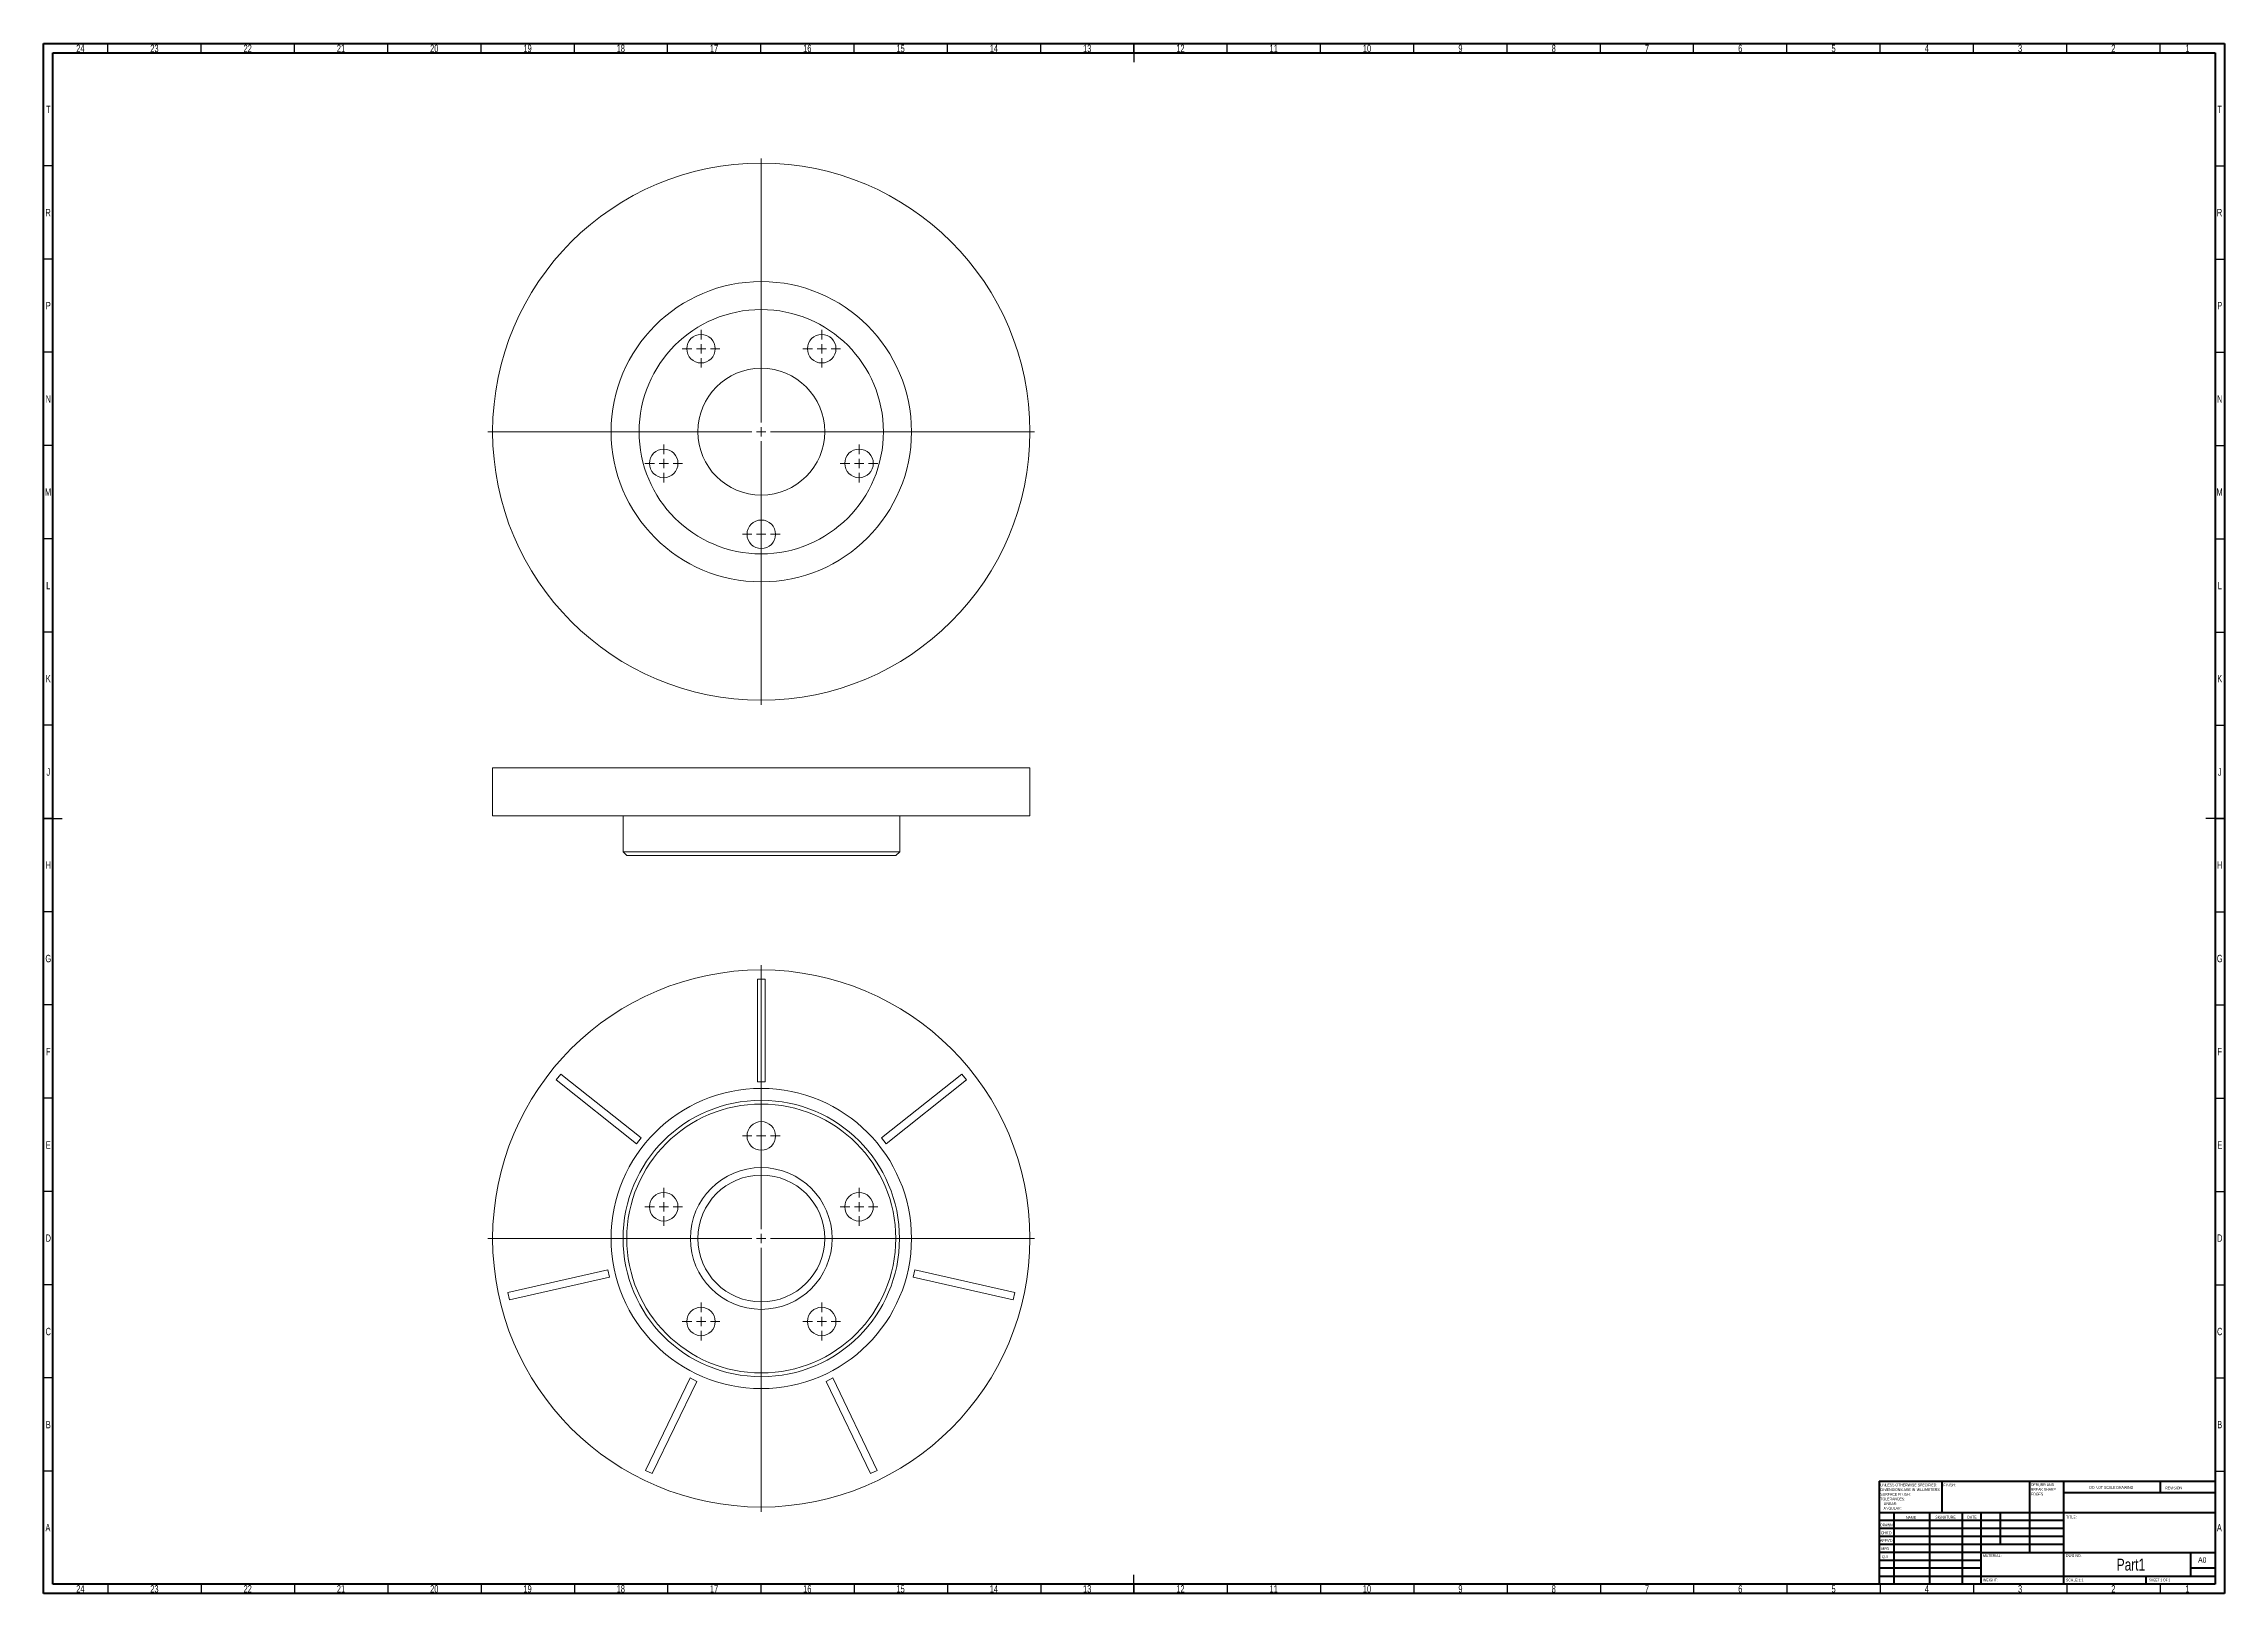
# Model space of a CAD drawing. Header units: millimetres. Extents: x 15 to 1184, y 5 to 836.
import ezdxf

# ---------------------------------------------------------------- set-up
doc = ezdxf.new("R2010")
doc.units = ezdxf.units.MM
doc.styles.add('SLDTEXTSTYLE0', font='TXT', dxfattribs={"width": 0.75})
doc.styles.add('SLDTEXTSTYLE1', font='TXT', dxfattribs={"width": 0.686449})
doc.styles.add('SLDTEXTSTYLE2', font='TXT', dxfattribs={"width": 0.6875})

# ---------------------------------------------------------------- blocks, each defined once
blk = doc.blocks.new('SW_NOTE_0')
at = {"color": 0, "linetype": 'Continuous', "lineweight": 0, "char_height": 1.5, "attachment_point": 1, "style": 'SLDTEXTSTYLE0'}
for s, insert in [('UNLESS OTHERWISE SPECIFIED:', (0, 1.9)), ('TOLERANCES:', (0, -5.6)), ('DIMENSIONS ARE IN MILLIMETERS', (0, -0.6)), ('SURFACE FINISH:', (0, -3.1)), ('ANGULAR:', (1.7, -10.6)), ('LINEAR:', (1.7, -8.1))]:
    blk.add_mtext(s, dxfattribs=dict(at, insert=insert))
blk = doc.blocks.new('SW_NOTE_1')
at = {"color": 0, "linetype": 'Continuous', "lineweight": 0, "char_height": 1.5, "attachment_point": 1, "style": 'SLDTEXTSTYLE0'}
for s, insert in [('DEBURR AND', (0, 1.9)), ('BREAK SHARP', (0, -0.6)), ('EDGES', (0, -3.1))]:
    blk.add_mtext(s, dxfattribs=dict(at, insert=insert))
blk = doc.blocks.new('SW_CENTERMARKSYMBOL_0')
at = {"color": 0, "linetype": 'Continuous', "lineweight": 0}
for p, q in [((0, 5), (0, 146.5)), ((-5, 0), (-146.5, 0)), ((0, 0), (-2.5, 0)), ((0, 0), (0, 2.5)), ((0, 0), (0, -2.5)), ((0, 0), (2.5, 0)), ((5, 0), (146.5, 0)), ((0, -5), (0, -146.5))]:
    blk.add_line(p, q, dxfattribs=at)
blk = doc.blocks.new('SW_CENTERMARKSYMBOL_1')
at = {"color": 0, "linetype": 'Continuous', "lineweight": 0}
for p, q in [((-5, 0), (-10.15, 0)), ((0, 0), (-2.5, 0)), ((0, 5), (0, 10.15)), ((0, 0), (0, 2.5)), ((0, 0), (0, -2.5)), ((0, 0), (2.5, 0)), ((5, 0), (10.15, 0)), ((0, -5), (0, -10.15))]:
    blk.add_line(p, q, dxfattribs=at)
blk = doc.blocks.new('SW_CENTERMARKSYMBOL_2')
at = {"color": 0, "linetype": 'Continuous', "lineweight": 0}
for p, q in [((-5, 0), (-10.15, 0)), ((0, 0), (-2.5, 0)), ((0, 5), (0, 10.15)), ((0, 0), (0, 2.5)), ((0, 0), (0, -2.5)), ((0, 0), (2.5, 0)), ((5, 0), (10.15, 0)), ((0, -5), (0, -10.15))]:
    blk.add_line(p, q, dxfattribs=at)
blk = doc.blocks.new('SW_CENTERMARKSYMBOL_3')
at = {"color": 0, "linetype": 'Continuous', "lineweight": 0}
for p, q in [((-5, 0), (-10.15, 0)), ((0, 0), (-2.5, 0)), ((0, 5), (0, 10.15)), ((0, 0), (0, 2.5)), ((0, 0), (0, -2.5)), ((0, 0), (2.5, 0)), ((5, 0), (10.15, 0)), ((0, -5), (0, -10.15))]:
    blk.add_line(p, q, dxfattribs=at)
blk = doc.blocks.new('SW_CENTERMARKSYMBOL_4')
at = {"color": 0, "linetype": 'Continuous', "lineweight": 0}
for p, q in [((-5, 0), (-10.15, 0)), ((0, 0), (-2.5, 0)), ((0, 5), (0, 10.15)), ((0, 0), (0, 2.5)), ((0, 0), (0, -2.5)), ((0, 0), (2.5, 0)), ((5, 0), (10.15, 0)), ((0, -5), (0, -10.15))]:
    blk.add_line(p, q, dxfattribs=at)
blk = doc.blocks.new('SW_CENTERMARKSYMBOL_5')
at = {"color": 0, "linetype": 'Continuous', "lineweight": 0}
for p, q in [((-5, 0), (-10.15, 0)), ((0, 0), (-2.5, 0)), ((0, 5), (0, 10.15)), ((0, 0), (0, 2.5)), ((0, 0), (0, -2.5)), ((0, 0), (2.5, 0)), ((5, 0), (10.15, 0)), ((0, -5), (0, -10.15))]:
    blk.add_line(p, q, dxfattribs=at)
blk = doc.blocks.new('SW_CENTERMARKSYMBOL_6')
at = {"color": 0, "linetype": 'Continuous', "lineweight": 0}
for p, q in [((0, 5), (0, 146.5)), ((-5, 0), (-146.5, 0)), ((0, 0), (-2.5, 0)), ((0, 0), (0, 2.5)), ((0, 0), (0, -2.5)), ((0, 0), (2.5, 0)), ((5, 0), (146.5, 0)), ((0, -5), (0, -146.5))]:
    blk.add_line(p, q, dxfattribs=at)
blk = doc.blocks.new('SW_CENTERMARKSYMBOL_7')
at = {"color": 0, "linetype": 'Continuous', "lineweight": 0}
for p, q in [((-5, 0), (-10.15, 0)), ((0, 0), (-2.5, 0)), ((0, 5), (0, 10.15)), ((0, 0), (0, 2.5)), ((0, 0), (0, -2.5)), ((0, 0), (2.5, 0)), ((5, 0), (10.15, 0)), ((0, -5), (0, -10.15))]:
    blk.add_line(p, q, dxfattribs=at)
blk = doc.blocks.new('SW_CENTERMARKSYMBOL_8')
at = {"color": 0, "linetype": 'Continuous', "lineweight": 0}
for p, q in [((-5, 0), (-10.15, 0)), ((0, 0), (-2.5, 0)), ((0, 5), (0, 10.15)), ((0, 0), (0, 2.5)), ((0, 0), (0, -2.5)), ((0, 0), (2.5, 0)), ((5, 0), (10.15, 0)), ((0, -5), (0, -10.15))]:
    blk.add_line(p, q, dxfattribs=at)
blk = doc.blocks.new('SW_CENTERMARKSYMBOL_9')
at = {"color": 0, "linetype": 'Continuous', "lineweight": 0}
for p, q in [((-5, 0), (-10.15, 0)), ((0, 0), (-2.5, 0)), ((0, 5), (0, 10.15)), ((0, 0), (0, 2.5)), ((0, 0), (0, -2.5)), ((0, 0), (2.5, 0)), ((5, 0), (10.15, 0)), ((0, -5), (0, -10.15))]:
    blk.add_line(p, q, dxfattribs=at)
blk = doc.blocks.new('SW_CENTERMARKSYMBOL_10')
at = {"color": 0, "linetype": 'Continuous', "lineweight": 0}
for p, q in [((-5, 0), (-10.15, 0)), ((0, 0), (-2.5, 0)), ((0, 5), (0, 10.15)), ((0, 0), (0, 2.5)), ((0, 0), (0, -2.5)), ((0, 0), (2.5, 0)), ((5, 0), (10.15, 0)), ((0, -5), (0, -10.15))]:
    blk.add_line(p, q, dxfattribs=at)
blk = doc.blocks.new('SW_CENTERMARKSYMBOL_11')
at = {"color": 0, "linetype": 'Continuous', "lineweight": 0}
for p, q in [((-5, 0), (-10.15, 0)), ((0, 0), (-2.5, 0)), ((0, 5), (0, 10.15)), ((0, 0), (0, 2.5)), ((0, 0), (0, -2.5)), ((0, 0), (2.5, 0)), ((5, 0), (10.15, 0)), ((0, -5), (0, -10.15))]:
    blk.add_line(p, q, dxfattribs=at)

msp = doc.modelspace()

# ---------------------------------------------------------------- linework, layer by layer
at = {"color": 7, "linetype": 'Continuous', "lineweight": 60}
for p, q in [((15, 5), (15, 836)), ((15, 836), (1184, 836)), ((20, 10), (20, 831)), ((20, 831), (1179, 831)), ((1179, 831), (1179, 10)), ((1184, 836), (1184, 5)), ((1184, 5), (15, 5)), ((1179, 10), (20, 10))]:
    msp.add_line(p, q, dxfattribs=at)
at = {"color": 7, "linetype": 'Continuous', "lineweight": 30}
for p, q in [((49.5, 831), (49.5, 836)), ((99.5, 831), (99.5, 836)), ((149.5, 831), (149.5, 836)), ((199.5, 831), (199.5, 836)), ((249.5, 831), (249.5, 836)), ((299.5, 831), (299.5, 836)), ((349.5, 831), (349.5, 836)), ((399.5, 831), (399.5, 836)), ((449.5, 831), (449.5, 836)), ((499.5, 831), (499.5, 836)), ((549.5, 831), (549.5, 836)), ((599.5, 836), (599.5, 826)), ((599.5, 831), (599.5, 836)), ((649.5, 831), (649.5, 836)), ((699.5, 831), (699.5, 836)), ((749.5, 831), (749.5, 836)), ((799.5, 831), (799.5, 836)), ((849.5, 831), (849.5, 836)), ((899.5, 831), (899.5, 836)), ((949.5, 831), (949.5, 836)), ((999.5, 831), (999.5, 836)), ((1049.5, 831), (1049.5, 836)), ((1099.5, 831), (1099.5, 836)), ((1149.5, 831), (1149.5, 836)), ((20, 770.5), (15, 770.5)), ((1179, 770.5), (1184, 770.5)), ((20, 720.5), (15, 720.5)), ((1179, 720.5), (1184, 720.5)), ((20, 670.5), (15, 670.5)), ((1179, 670.5), (1184, 670.5)), ((20, 620.5), (15, 620.5)), ((1179, 620.5), (1184, 620.5)), ((20, 570.5), (15, 570.5)), ((1179, 570.5), (1184, 570.5)), ((20, 520.5), (15, 520.5)), ((1179, 520.5), (1184, 520.5)), ((20, 470.5), (15, 470.5)), ((1179, 470.5), (1184, 470.5)), ((15, 420.5), (25, 420.5)), ((20, 420.5), (15, 420.5)), ((1184, 420.5), (1174, 420.5)), ((1179, 420.5), (1184, 420.5)), ((20, 370.5), (15, 370.5)), ((1179, 370.5), (1184, 370.5)), ((20, 320.5), (15, 320.5)), ((1179, 320.5), (1184, 320.5)), ((20, 270.5), (15, 270.5)), ((1179, 270.5), (1184, 270.5)), ((20, 220.5), (15, 220.5)), ((1179, 220.5), (1184, 220.5)), ((20, 170.5), (15, 170.5)), ((1179, 170.5), (1184, 170.5)), ((20, 120.5), (15, 120.5)), ((1179, 120.5), (1184, 120.5)), ((20, 70.5), (15, 70.5)), ((1179, 70.5), (1184, 70.5)), ((599.5, 5), (599.5, 15)), ((49.5, 10), (49.5, 5)), ((99.5, 10), (99.5, 5)), ((149.5, 10), (149.5, 5)), ((199.5, 10), (199.5, 5)), ((249.5, 10), (249.5, 5)), ((299.5, 10), (299.5, 5)), ((349.5, 10), (349.5, 5)), ((399.5, 10), (399.5, 5)), ((449.5, 10), (449.5, 5)), ((499.5, 10), (499.5, 5)), ((549.5, 10), (549.5, 5)), ((599.5, 10), (599.5, 5)), ((649.5, 10), (649.5, 5)), ((699.5, 10), (699.5, 5)), ((749.5, 10), (749.5, 5)), ((799.5, 10), (799.5, 5)), ((849.5, 10), (849.5, 5)), ((899.5, 10), (899.5, 5)), ((949.5, 10), (949.5, 5)), ((999.5, 10), (999.5, 5)), ((1049.5, 10), (1049.5, 5)), ((1099.5, 10), (1099.5, 5)), ((1149.5, 10), (1149.5, 5))]:
    msp.add_line(p, q, dxfattribs=at)
at = {"color": 7, "linetype": 'Continuous', "lineweight": 15}
for p, q in [((255.7, 447.7), (255.7, 422)), ((543.7, 447.7), (255.7, 447.7)), ((543.7, 422), (543.7, 447.7)), ((543.7, 422), (255.7, 422)), ((325.6, 422), (325.6, 402.7)), ((473.9, 402.7), (473.9, 422)), ((325.6, 402.7), (327.6, 400.7)), ((325.6, 402.7), (399.7, 402.7)), ((399.7, 400.7), (327.6, 400.7)), ((399.7, 402.7), (473.9, 402.7)), ((471.9, 400.7), (399.7, 400.7)), ((471.9, 400.7), (473.9, 402.7)), ((401.7, 334.3), (397.7, 334.3)), ((397.7, 334.3), (397.7, 279.3)), ((401.7, 279.3), (401.7, 334.3)), ((292.3, 283.5), (289.8, 280.4)), ((335.3, 249.2), (292.3, 283.5)), ((507.2, 283.5), (464.2, 249.2)), ((509.7, 280.4), (507.2, 283.5)), ((289.8, 280.4), (332.8, 246.1)), ((397.7, 279.3), (401.7, 279.3)), ((466.7, 246.1), (509.7, 280.4)), ((332.8, 246.1), (335.3, 249.2)), ((464.2, 249.2), (466.7, 246.1)), ((317.4, 178.5), (263.8, 166.3)), ((318.3, 174.6), (317.4, 178.5)), ((482.1, 178.5), (481.2, 174.6)), ((535.7, 166.3), (482.1, 178.5)), ((263.8, 166.3), (264.7, 162.4)), ((264.7, 162.4), (318.3, 174.6)), ((481.2, 174.6), (534.8, 162.4)), ((534.8, 162.4), (535.7, 166.3)), ((361.5, 120.5), (337.6, 70.9)), ((341.2, 69.2), (365.1, 118.7)), ((365.1, 118.7), (361.5, 120.5)), ((438, 120.5), (434.4, 118.7)), ((434.4, 118.7), (458.3, 69.2)), ((461.9, 70.9), (438, 120.5)), ((337.6, 70.9), (341.2, 69.2)), ((458.3, 69.2), (461.9, 70.9))]:
    msp.add_line(p, q, dxfattribs=at)
at = {"color": 7, "linetype": 'Continuous', "lineweight": 40}
for p, q in [((999, 65.2), (1179, 65.2)), ((999, 65.2), (999, 10)), ((1032.8, 48.2), (1032.8, 65.2)), ((1079.6, 65.2), (1079.6, 27)), ((1097.8, 65.2), (1097.8, 10)), ((1179, 58.9), (1097.8, 58.9)), ((1149.8, 58.9), (1149.8, 65.2)), ((1179, 48.2), (999, 48.2)), ((1006.8, 48.2), (1006.8, 10)), ((1026, 48.2), (1026, 10)), ((1043.4, 48.2), (1043.4, 10)), ((1053.6, 10), (1053.6, 48.2)), ((1064, 31.2), (1064, 48.2)), ((1097.8, 44), (999, 44)), ((1097.8, 39.8), (999, 39.8)), ((1097.8, 35.5), (999, 35.5)), ((1097.8, 31.2), (999, 31.2)), ((1053.6, 27), (999, 27)), ((1053.6, 27), (1179, 27)), ((1166, 14.2), (1166, 27)), ((1053.6, 22.7), (999, 22.7)), ((1053.6, 18.5), (999, 18.5)), ((999, 14.2), (1179, 14.2)), ((1142, 10), (1142, 14.2)), ((1179, 18.5), (1166, 18.5))]:
    msp.add_line(p, q, dxfattribs=at)
at = {"color": 7, "linetype": 'Continuous', "lineweight": 15}
for centre, radius in [((399.7, 627.9), 144), ((399.7, 627.9), 80.5), ((399.7, 627.9), 65.5), ((367.4, 672.4), 7.65), ((432.1, 672.4), 7.65), ((399.7, 627.9), 34), ((347.4, 610.9), 7.65), ((452.1, 610.9), 7.65), ((399.7, 572.9), 7.65), ((399.7, 195.3), 144), ((399.7, 195.3), 80.5), ((399.7, 195.3), 74.1), ((399.7, 195.3), 72.1), ((399.7, 250.3), 7.65), ((399.7, 195.3), 38), ((399.7, 195.3), 34), ((347.4, 212.3), 7.65), ((452.1, 212.3), 7.65), ((367.4, 150.8), 7.65), ((432.1, 150.8), 7.65)]:
    msp.add_circle(centre, radius, dxfattribs=at)

# ---------------------------------------------------------------- block references
at = {"color": 7, "linetype": 'Continuous', "lineweight": 0}
for name, p in [('SW_CENTERMARKSYMBOL_6', (399.7, 627.9)), ('SW_CENTERMARKSYMBOL_9', (367.4, 672.4)), ('SW_CENTERMARKSYMBOL_10', (432.1, 672.4)), ('SW_CENTERMARKSYMBOL_8', (347.4, 610.9)), ('SW_CENTERMARKSYMBOL_11', (452.1, 610.9)), ('SW_CENTERMARKSYMBOL_7', (399.7, 572.9)), ('SW_CENTERMARKSYMBOL_0', (399.7, 195.3)), ('SW_CENTERMARKSYMBOL_1', (399.7, 250.3)), ('SW_CENTERMARKSYMBOL_2', (347.4, 212.3)), ('SW_CENTERMARKSYMBOL_5', (452.1, 212.3)), ('SW_CENTERMARKSYMBOL_3', (367.4, 150.8)), ('SW_CENTERMARKSYMBOL_4', (432.1, 150.8)), ('SW_NOTE_0', (999.6, 62)), ('SW_NOTE_1', (1080.3, 62.1))]:
    msp.add_blockref(name, p, dxfattribs=at)

# ---------------------------------------------------------------- texts
for s, insert, char_height, attachment_point, style in [('24', (34.7, 835.4), 3.97, 2, 'SLDTEXTSTYLE0'), ('23', (74.4, 835.4), 3.97, 2, 'SLDTEXTSTYLE0'), ('22', (124.4, 835.4), 3.97, 2, 'SLDTEXTSTYLE0'), ('21', (174.4, 835.4), 3.97, 2, 'SLDTEXTSTYLE0'), ('20', (224.4, 835.4), 3.97, 2, 'SLDTEXTSTYLE0'), ('19', (274.4, 835.4), 3.97, 2, 'SLDTEXTSTYLE0'), ('18', (324.4, 835.4), 3.97, 2, 'SLDTEXTSTYLE0'), ('17', (374.4, 835.4), 3.97, 2, 'SLDTEXTSTYLE0'), ('16', (424.4, 835.4), 3.97, 2, 'SLDTEXTSTYLE0'), ('15', (474.4, 835.4), 3.97, 2, 'SLDTEXTSTYLE0'), ('14', (524.4, 835.4), 3.97, 2, 'SLDTEXTSTYLE0'), ('13', (574.4, 835.4), 3.97, 2, 'SLDTEXTSTYLE0'), ('12', (624.4, 835.4), 3.97, 2, 'SLDTEXTSTYLE0'), ('11', (674.4, 835.4), 3.97, 2, 'SLDTEXTSTYLE0'), ('10', (724.4, 835.4), 3.97, 2, 'SLDTEXTSTYLE0'), ('9', (774.5, 835.4), 3.97, 2, 'SLDTEXTSTYLE0'), ('8', (824.5, 835.4), 3.97, 2, 'SLDTEXTSTYLE0'), ('7', (874.5, 835.4), 3.97, 2, 'SLDTEXTSTYLE0'), ('6', (924.5, 835.4), 3.97, 2, 'SLDTEXTSTYLE0'), ('5', (974.5, 835.4), 3.97, 2, 'SLDTEXTSTYLE0'), ('4', (1024.5, 835.4), 3.97, 2, 'SLDTEXTSTYLE0'), ('3', (1074.5, 835.4), 3.97, 2, 'SLDTEXTSTYLE0'), ('2', (1124.5, 835.4), 3.97, 2, 'SLDTEXTSTYLE0'), ('1', (1164.2, 835.4), 3.97, 2, 'SLDTEXTSTYLE0'), ('T', (17.5, 802.7), 3.97, 2, 'SLDTEXTSTYLE0'), ('T', (1181.5, 802.7), 3.97, 2, 'SLDTEXTSTYLE0'), ('R', (17.4, 747.4), 3.97, 2, 'SLDTEXTSTYLE0'), ('R', (1181.4, 747.4), 3.97, 2, 'SLDTEXTSTYLE0'), ('P', (17.5, 697.5), 3.97, 2, 'SLDTEXTSTYLE0'), ('P', (1181.5, 697.5), 3.97, 2, 'SLDTEXTSTYLE0'), ('N', (17.5, 647.4), 3.97, 2, 'SLDTEXTSTYLE0'), ('N', (1181.5, 647.4), 3.97, 2, 'SLDTEXTSTYLE0'), ('M', (17.4, 597.5), 3.97, 2, 'SLDTEXTSTYLE0'), ('M', (1181.4, 597.5), 3.97, 2, 'SLDTEXTSTYLE0'), ('L', (17.5, 547.4), 3.97, 2, 'SLDTEXTSTYLE0'), ('L', (1181.5, 547.4), 3.97, 2, 'SLDTEXTSTYLE0'), ('K', (17.5, 497.5), 3.97, 2, 'SLDTEXTSTYLE0'), ('K', (1181.5, 497.5), 3.97, 2, 'SLDTEXTSTYLE0'), ('J', (17.5, 447.4), 3.97, 2, 'SLDTEXTSTYLE0'), ('J', (1181.5, 447.4), 3.97, 2, 'SLDTEXTSTYLE0'), ('H', (17.5, 397.5), 3.97, 2, 'SLDTEXTSTYLE0'), ('H', (1181.5, 397.5), 3.97, 2, 'SLDTEXTSTYLE0'), ('G', (17.5, 347.4), 3.97, 2, 'SLDTEXTSTYLE0'), ('G', (1181.5, 347.4), 3.97, 2, 'SLDTEXTSTYLE0'), ('F', (17.5, 297.5), 3.97, 2, 'SLDTEXTSTYLE0'), ('F', (1181.5, 297.5), 3.97, 2, 'SLDTEXTSTYLE0'), ('E', (17.5, 247.4), 3.97, 2, 'SLDTEXTSTYLE0'), ('E', (1181.5, 247.4), 3.97, 2, 'SLDTEXTSTYLE0'), ('D', (17.5, 197.5), 3.97, 2, 'SLDTEXTSTYLE0'), ('D', (1181.5, 197.5), 3.97, 2, 'SLDTEXTSTYLE0'), ('C', (17.5, 147.4), 3.97, 2, 'SLDTEXTSTYLE0'), ('C', (1181.5, 147.4), 3.97, 2, 'SLDTEXTSTYLE0'), ('B', (17.5, 97.5), 3.97, 2, 'SLDTEXTSTYLE0'), ('B', (1181.5, 97.5), 3.97, 2, 'SLDTEXTSTYLE0'), ('FINISH:', (1033.4, 63.9), 1.5, 1, 'SLDTEXTSTYLE0'), ('DO NOT SCALE DRAWING', (1111.6, 62.5), 1.5, 1, 'SLDTEXTSTYLE0'), ('REVISION', (1152.3, 62.3), 1.5, 1, 'SLDTEXTSTYLE0'), ('A', (17.3, 42.2), 3.97, 2, 'SLDTEXTSTYLE0'), ('DRAWN', (999.6, 42.4), 1.5, 1, 'SLDTEXTSTYLE1'), ("CHK'D", (999.9, 38.2), 1.5, 1, 'SLDTEXTSTYLE0'), ('NAME', (1013.3, 46.5), 1.5, 1, 'SLDTEXTSTYLE0'), ('SIGNATURE', (1029, 46.6), 1.5, 1, 'SLDTEXTSTYLE0'), ('DATE', (1046.2, 46.6), 1.5, 1, 'SLDTEXTSTYLE0'), ('TITLE:', (1099.1, 46.6), 1.5, 1, 'SLDTEXTSTYLE0'), ('A', (1181.3, 42.2), 3.97, 2, 'SLDTEXTSTYLE0'), ("APPV'D", (999.4, 34.1), 1.5, 1, 'SLDTEXTSTYLE0'), ('MFG', (1000.1, 29.7), 1.5, 1, 'SLDTEXTSTYLE0'), ('Q.A', (1000.5, 25.5), 1.5, 1, 'SLDTEXTSTYLE0'), ('MATERIAL:', (1054.6, 26), 1.5, 1, 'SLDTEXTSTYLE0'), ('DWG NO.', (1099, 26), 1.5, 1, 'SLDTEXTSTYLE0'), ('Part1', (1133.9, 23.6), 6.35, 2, 'SLDTEXTSTYLE0'), ('A0', (1169.9, 24.4), 2.91, 1, 'SLDTEXTSTYLE0'), ('WEIGHT:', (1054.6, 12.9), 1.5, 1, 'SLDTEXTSTYLE0'), ('SCALE:1:1', (1099.1, 12.9), 1.5, 1, 'SLDTEXTSTYLE0'), ('SHEET 1 OF 1', (1143.5, 12.9), 1.5, 1, 'SLDTEXTSTYLE2'), ('24', (34.7, 9.4), 3.97, 2, 'SLDTEXTSTYLE0'), ('23', (74.4, 9.4), 3.97, 2, 'SLDTEXTSTYLE0'), ('22', (124.4, 9.4), 3.97, 2, 'SLDTEXTSTYLE0'), ('21', (174.4, 9.4), 3.97, 2, 'SLDTEXTSTYLE0'), ('20', (224.4, 9.4), 3.97, 2, 'SLDTEXTSTYLE0'), ('19', (274.4, 9.4), 3.97, 2, 'SLDTEXTSTYLE0'), ('18', (324.4, 9.4), 3.97, 2, 'SLDTEXTSTYLE0'), ('17', (374.4, 9.4), 3.97, 2, 'SLDTEXTSTYLE0'), ('16', (424.4, 9.4), 3.97, 2, 'SLDTEXTSTYLE0'), ('15', (474.4, 9.4), 3.97, 2, 'SLDTEXTSTYLE0'), ('14', (524.4, 9.4), 3.97, 2, 'SLDTEXTSTYLE0'), ('13', (574.4, 9.4), 3.97, 2, 'SLDTEXTSTYLE0'), ('12', (624.4, 9.4), 3.97, 2, 'SLDTEXTSTYLE0'), ('11', (674.4, 9.4), 3.97, 2, 'SLDTEXTSTYLE0'), ('10', (724.4, 9.4), 3.97, 2, 'SLDTEXTSTYLE0'), ('9', (774.5, 9.4), 3.97, 2, 'SLDTEXTSTYLE0'), ('8', (824.5, 9.4), 3.97, 2, 'SLDTEXTSTYLE0'), ('7', (874.5, 9.4), 3.97, 2, 'SLDTEXTSTYLE0'), ('6', (924.5, 9.4), 3.97, 2, 'SLDTEXTSTYLE0'), ('5', (974.5, 9.4), 3.97, 2, 'SLDTEXTSTYLE0'), ('4', (1024.5, 9.4), 3.97, 2, 'SLDTEXTSTYLE0'), ('3', (1074.5, 9.4), 3.97, 2, 'SLDTEXTSTYLE0'), ('2', (1124.5, 9.4), 3.97, 2, 'SLDTEXTSTYLE0'), ('1', (1164.2, 9.4), 3.97, 2, 'SLDTEXTSTYLE0')]:
    msp.add_mtext(s, dxfattribs=dict(at, insert=insert, char_height=char_height, attachment_point=attachment_point, style=style))

doc.saveas('drawing.dxf')
